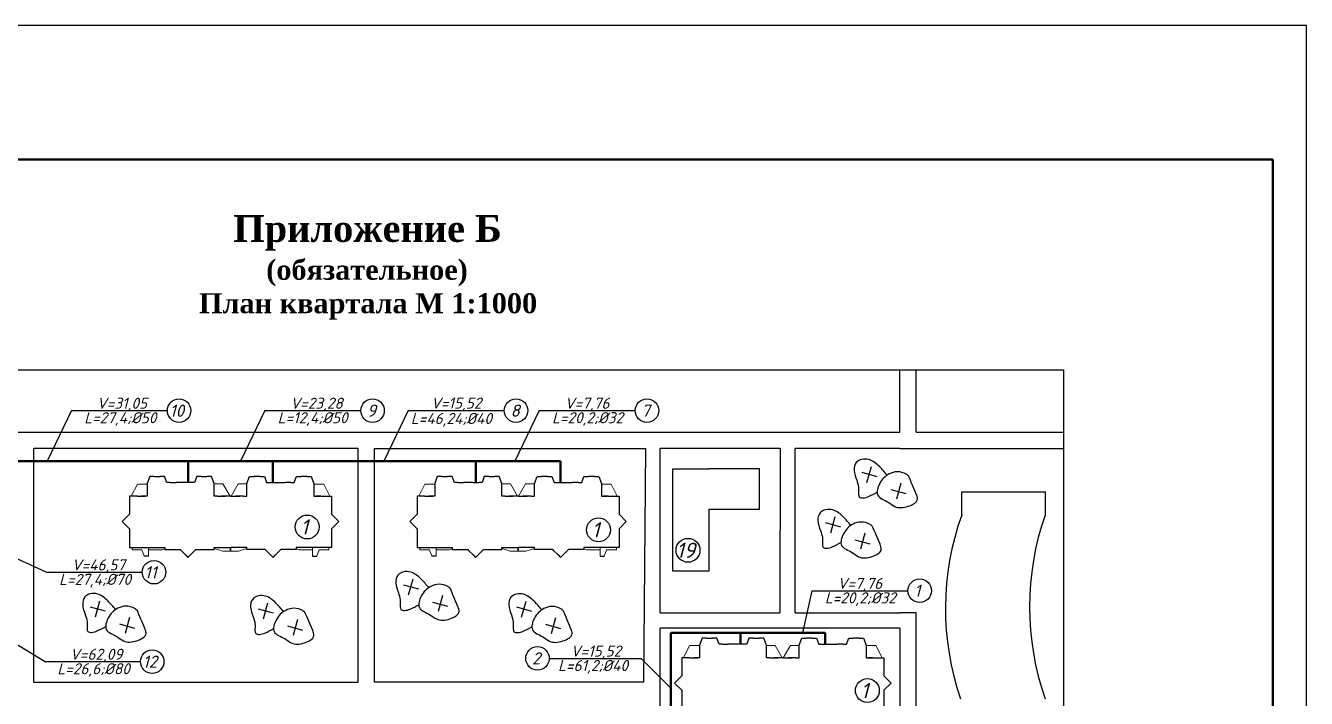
# Model space of a CAD drawing. Header units: millimetres. Extents: x -710977 to 10671, y -929782 to 89628.
# Drawn here: x 584.7 to 776.3, y 5001.6 to 5102.2 of the extents above; entities that cross this region are included whole.
import ezdxf

# ---------------------------------------------------------------- set-up
doc = ezdxf.new("R2010")
doc.units = ezdxf.units.MM
doc.header["$LTSCALE"] = 0.4
for name, color, linetype, lineweight in [('2', 5, 'Continuous', 50), ('5', 7, 'Continuous', 25), ('A-FLOR', 192, 'Continuous', 9), ('A-WALL', 113, 'Continuous', 9), ('газ', 7, 'Continuous', 40)]:
    doc.layers.add(name, color=color, linetype=linetype, lineweight=lineweight)
for name, color, linetype in [('VPORTS', 7, 'Continuous'), ('кварталыИнфо', 7, 'Continuous'), ('план', 7, 'Continuous')]:
    doc.layers.add(name, color=color, linetype=linetype)
doc.styles.add('1111', font='times.ttf', dxfattribs={"height": 3.5})
doc.styles.add('Курсив', font='isocpeui.ttf')
doc.styles.add('текстовый', font='isocpeui.ttf', dxfattribs={"height": 5})

msp = doc.modelspace()

# ---------------------------------------------------------------- linework, layer by layer
at = {"linetype": 'ByBlock'}
for p, q in [((532.967, 5050.768), (739.971, 5050.768)), ((739.971, 5050.768), (739.971, 4920.307))]:
    msp.add_line(p, q, dxfattribs=at)
at = {"color": 7, "lineweight": 25}
for p, q in [((603.96, 5034.791), (604.838, 5034.791)), ((606.35, 5033.914), (607.228, 5033.914)), ((610.993, 5034.791), (611.87, 5034.791)), ((619.773, 5034.791), (618.896, 5034.791)), ((624.415, 5033.914), (623.538, 5033.914)), ((626.806, 5034.791), (625.928, 5034.791)), ((646.974, 5034.791), (647.851, 5034.791)), ((649.364, 5033.914), (650.242, 5033.914)), ((654.006, 5034.791), (654.884, 5034.791)), ((662.787, 5034.791), (661.909, 5034.791)), ((667.429, 5033.914), (666.552, 5033.914)), ((669.82, 5034.791), (668.942, 5034.791)), ((606.433, 5023.894), (607.311, 5023.894)), ((608.041, 5023.701), (608.661, 5023.08)), ((609.392, 5023.093), (610.013, 5023.714)), ((610.885, 5023.894), (611.763, 5023.894)), ((619.881, 5023.894), (619.003, 5023.894)), ((621.374, 5023.093), (620.753, 5023.714)), ((622.725, 5023.701), (622.105, 5023.08)), ((624.333, 5023.894), (623.455, 5023.894)), ((649.447, 5023.894), (650.325, 5023.894)), ((651.054, 5023.701), (651.675, 5023.08)), ((652.406, 5023.093), (653.026, 5023.714)), ((653.899, 5023.894), (654.776, 5023.894)), ((662.895, 5023.894), (662.017, 5023.894)), ((664.388, 5023.093), (663.767, 5023.714)), ((665.739, 5023.701), (665.118, 5023.08)), ((667.346, 5023.894), (666.469, 5023.894)), ((686.572, 5010.637), (687.45, 5010.637)), ((693.605, 5010.637), (694.483, 5010.637)), ((702.386, 5010.637), (701.508, 5010.637)), ((709.418, 5010.637), (708.541, 5010.637)), ((688.963, 5009.76), (689.841, 5009.76)), ((707.028, 5009.76), (706.15, 5009.76))]:
    msp.add_line(p, q, dxfattribs=at)
at = {"color": 0, "lineweight": 50}
msp.add_lwpolyline([(771.315, 5082.229), (771.315, 4897.229), (484.315, 4897.229), (484.315, 5082.229)], close=True, dxfattribs=at)
at = {"color": 0, "ltscale": 0.5}
for centre in [(626.852, 5027.265), (670.419, 5026.837), (683.812, 5023.779), (710.645, 5002.802)]:
    msp.add_circle(centre, 1.788, dxfattribs=at)
at = {"layer": '2', "color": 0}
for p, q in [((581.932, 5037.106), (664.742, 5037.106)), ((609.057, 5033.914), (609.057, 5037.106)), ((621.709, 5033.914), (621.709, 5037.106)), ((652.07, 5033.914), (652.07, 5037.106)), ((664.742, 5037.106), (664.742, 5033.914)), ((681.267, 4925.512), (681.267, 5011.414)), ((681.267, 5011.414), (704.322, 5011.414)), ((691.669, 5009.76), (691.669, 5011.414)), ((704.322, 5009.76), (704.322, 5011.414))]:
    msp.add_line(p, q, dxfattribs=at)
at = {"layer": 'A-FLOR', "color": 0}
for p, q in [((601.448, 5033.687), (600.543, 5031.866)), ((602.913, 5033.68), (601.448, 5033.687)), ((614.249, 5033.694), (612.933, 5033.694)), ((615.31, 5031.866), (614.249, 5033.694)), ((615.456, 5031.866), (616.517, 5033.694)), ((616.517, 5033.694), (617.833, 5033.694)), ((627.853, 5033.68), (629.317, 5033.687)), ((629.317, 5033.687), (630.223, 5031.866)), ((644.462, 5033.687), (643.557, 5031.866)), ((645.927, 5033.68), (644.462, 5033.687)), ((657.263, 5033.694), (655.947, 5033.694)), ((658.324, 5031.866), (657.263, 5033.694)), ((658.47, 5031.866), (659.53, 5033.694)), ((659.53, 5033.694), (660.847, 5033.694)), ((670.867, 5033.68), (672.331, 5033.687)), ((672.331, 5033.687), (673.236, 5031.866)), ((600.664, 5024.187), (600.664, 5023.839)), ((600.664, 5023.839), (602.139, 5023.839)), ((602.139, 5023.839), (602.487, 5022.906)), ((603.107, 5022.906), (603.111, 5024.187)), ((603.11, 5023.835), (605.104, 5023.839)), ((605.104, 5023.839), (605.546, 5024.003)), ((612.933, 5024.059), (614.215, 5023.656)), ((614.215, 5023.656), (615.338, 5023.656)), ((616.55, 5023.656), (615.428, 5023.656)), ((617.833, 5024.059), (616.55, 5023.656)), ((625.662, 5023.839), (625.22, 5024.003)), ((627.656, 5023.835), (625.662, 5023.839)), ((627.659, 5022.906), (627.655, 5024.187)), ((628.627, 5023.839), (628.279, 5022.906)), ((630.102, 5023.839), (628.627, 5023.839)), ((630.102, 5024.187), (630.102, 5023.839)), ((643.678, 5024.187), (643.678, 5023.839)), ((643.678, 5023.839), (645.153, 5023.839)), ((645.153, 5023.839), (645.5, 5022.906)), ((646.121, 5022.906), (646.125, 5024.187)), ((646.124, 5023.835), (648.118, 5023.839)), ((648.118, 5023.839), (648.56, 5024.003)), ((655.947, 5024.059), (657.229, 5023.656)), ((657.229, 5023.656), (658.351, 5023.656)), ((659.564, 5023.656), (658.442, 5023.656)), ((660.847, 5024.059), (659.564, 5023.656)), ((668.676, 5023.839), (668.234, 5024.003)), ((670.67, 5023.835), (668.676, 5023.839)), ((670.672, 5022.906), (670.669, 5024.187)), ((671.64, 5023.839), (671.293, 5022.906)), ((673.116, 5023.839), (671.64, 5023.839)), ((673.116, 5024.187), (673.116, 5023.839)), ((684.061, 5009.533), (683.156, 5007.712)), ((685.525, 5009.526), (684.061, 5009.533)), ((696.862, 5009.54), (695.545, 5009.54)), ((697.922, 5007.712), (696.862, 5009.54)), ((698.068, 5007.712), (699.129, 5009.54)), ((699.129, 5009.54), (700.445, 5009.54)), ((710.465, 5009.526), (711.93, 5009.533)), ((711.93, 5009.533), (712.835, 5007.712))]:
    msp.add_line(p, q, dxfattribs=at)
at = {"layer": 'A-WALL', "lineweight": 25}
for p, q in [((603.298, 5034.791), (602.913, 5033.764)), ((602.913, 5033.764), (602.913, 5031.866)), ((603.96, 5034.791), (603.298, 5034.791)), ((605.526, 5034.791), (604.838, 5034.791)), ((605.855, 5033.914), (605.526, 5034.791)), ((606.35, 5033.914), (605.855, 5033.914)), ((608.618, 5033.914), (607.228, 5033.914)), ((609.99, 5033.914), (609.495, 5033.914)), ((610.319, 5034.791), (609.99, 5033.914)), ((610.993, 5034.791), (610.319, 5034.791)), ((612.548, 5034.791), (611.87, 5034.791)), ((612.933, 5033.764), (612.548, 5034.791)), ((612.933, 5031.866), (612.933, 5033.764)), ((617.833, 5033.764), (618.218, 5034.791)), ((617.833, 5031.866), (617.833, 5033.764)), ((618.218, 5034.791), (618.896, 5034.791)), ((619.773, 5034.791), (620.446, 5034.791)), ((620.446, 5034.791), (620.775, 5033.914)), ((620.775, 5033.914), (621.27, 5033.914)), ((622.148, 5033.914), (623.538, 5033.914)), ((624.415, 5033.914), (624.91, 5033.914)), ((624.91, 5033.914), (625.239, 5034.791)), ((625.239, 5034.791), (625.928, 5034.791)), ((626.806, 5034.791), (627.468, 5034.791)), ((627.468, 5034.791), (627.853, 5033.764)), ((627.853, 5033.764), (627.853, 5031.866)), ((646.312, 5034.791), (645.927, 5033.764)), ((645.927, 5033.764), (645.927, 5031.866)), ((646.974, 5034.791), (646.312, 5034.791)), ((648.54, 5034.791), (647.851, 5034.791)), ((648.869, 5033.914), (648.54, 5034.791)), ((649.364, 5033.914), (648.869, 5033.914)), ((651.632, 5033.914), (650.242, 5033.914)), ((653.004, 5033.914), (652.509, 5033.914)), ((653.333, 5034.791), (653.004, 5033.914)), ((654.006, 5034.791), (653.333, 5034.791)), ((655.561, 5034.791), (654.884, 5034.791)), ((655.947, 5033.764), (655.561, 5034.791)), ((655.947, 5031.866), (655.947, 5033.764)), ((660.847, 5033.764), (661.232, 5034.791)), ((660.847, 5031.866), (660.847, 5033.764)), ((661.232, 5034.791), (661.909, 5034.791)), ((662.787, 5034.791), (663.46, 5034.791)), ((663.46, 5034.791), (663.789, 5033.914)), ((663.789, 5033.914), (664.284, 5033.914)), ((665.162, 5033.914), (666.552, 5033.914)), ((667.429, 5033.914), (667.924, 5033.914)), ((667.924, 5033.914), (668.253, 5034.791)), ((668.253, 5034.791), (668.942, 5034.791)), ((669.82, 5034.791), (670.481, 5034.791)), ((670.481, 5034.791), (670.867, 5033.764)), ((670.867, 5033.764), (670.867, 5031.866)), ((600.28, 5031.866), (600.28, 5029.168)), ((601.45, 5031.866), (600.28, 5031.866)), ((602.913, 5031.866), (602.008, 5031.866)), ((613.445, 5031.866), (612.933, 5031.866)), ((615.383, 5031.866), (614.002, 5031.866)), ((615.383, 5031.866), (616.764, 5031.866)), ((617.321, 5031.866), (617.833, 5031.866)), ((627.853, 5031.866), (628.758, 5031.866)), ((628.868, 5031.866), (630.486, 5031.866)), ((630.486, 5031.866), (630.486, 5029.168)), ((643.294, 5031.866), (643.294, 5029.168)), ((644.464, 5031.866), (643.294, 5031.866)), ((645.927, 5031.866), (645.021, 5031.866)), ((656.459, 5031.866), (655.947, 5031.866)), ((658.397, 5031.866), (657.016, 5031.866)), ((658.397, 5031.866), (659.778, 5031.866)), ((660.335, 5031.866), (660.847, 5031.866)), ((670.867, 5031.866), (671.772, 5031.866)), ((671.882, 5031.866), (673.5, 5031.866)), ((673.5, 5031.866), (673.5, 5029.168)), ((600.28, 5029.168), (599.196, 5028.084)), ((630.486, 5029.168), (631.57, 5028.084)), ((643.294, 5029.168), (642.21, 5028.084)), ((673.5, 5029.168), (674.584, 5028.084)), ((599.196, 5028.084), (600.28, 5027)), ((631.57, 5028.084), (630.486, 5027)), ((642.21, 5028.084), (643.294, 5027)), ((674.584, 5028.084), (673.5, 5027)), ((600.28, 5027), (600.28, 5024.187)), ((630.486, 5027), (630.486, 5024.187)), ((643.294, 5027), (643.294, 5024.187)), ((673.5, 5027), (673.5, 5024.187)), ((600.28, 5024.187), (601.274, 5024.187)), ((601.983, 5024.187), (603.839, 5024.187)), ((604.397, 5024.187), (605.546, 5024.187)), ((605.546, 5024.187), (605.546, 5023.894)), ((605.546, 5023.894), (606.433, 5023.894)), ((607.311, 5023.894), (607.847, 5023.894)), ((607.847, 5023.894), (608.041, 5023.701)), ((610.013, 5023.714), (610.193, 5023.894)), ((610.193, 5023.894), (610.885, 5023.894)), ((611.763, 5023.894), (612.933, 5023.894)), ((612.933, 5023.894), (612.933, 5024.187)), ((612.933, 5024.187), (614.131, 5024.187)), ((614.24, 5024.187), (615.338, 5024.187)), ((616.525, 5024.187), (615.428, 5024.187)), ((617.833, 5024.187), (616.635, 5024.187)), ((617.833, 5023.894), (617.833, 5024.187)), ((619.003, 5023.894), (617.833, 5023.894)), ((620.573, 5023.894), (619.881, 5023.894)), ((620.753, 5023.714), (620.573, 5023.894)), ((622.919, 5023.894), (622.725, 5023.701)), ((623.455, 5023.894), (622.919, 5023.894)), ((625.22, 5023.894), (624.333, 5023.894)), ((626.369, 5024.187), (625.22, 5024.187)), ((625.22, 5024.187), (625.22, 5023.894)), ((628.328, 5024.187), (626.926, 5024.187)), ((630.486, 5024.187), (629.492, 5024.187)), ((643.294, 5024.187), (644.288, 5024.187)), ((644.997, 5024.187), (646.853, 5024.187)), ((647.41, 5024.187), (648.56, 5024.187)), ((648.56, 5024.187), (648.56, 5023.894)), ((648.56, 5023.894), (649.447, 5023.894)), ((650.325, 5023.894), (650.861, 5023.894)), ((650.861, 5023.894), (651.054, 5023.701)), ((653.026, 5023.714), (653.207, 5023.894)), ((653.207, 5023.894), (653.899, 5023.894)), ((654.776, 5023.894), (655.947, 5023.894)), ((655.947, 5023.894), (655.947, 5024.187)), ((655.947, 5024.187), (657.145, 5024.187)), ((657.254, 5024.187), (658.351, 5024.187)), ((659.539, 5024.187), (658.442, 5024.187)), ((660.847, 5024.187), (659.649, 5024.187)), ((660.847, 5023.894), (660.847, 5024.187)), ((662.017, 5023.894), (660.847, 5023.894)), ((663.587, 5023.894), (662.895, 5023.894)), ((663.767, 5023.714), (663.587, 5023.894)), ((665.932, 5023.894), (665.739, 5023.701)), ((666.469, 5023.894), (665.932, 5023.894)), ((668.234, 5023.894), (667.346, 5023.894)), ((669.383, 5024.187), (668.234, 5024.187)), ((668.234, 5024.187), (668.234, 5023.894)), ((671.342, 5024.187), (669.94, 5024.187)), ((673.5, 5024.187), (672.506, 5024.187)), ((685.911, 5010.637), (685.525, 5009.61)), ((686.572, 5010.637), (685.911, 5010.637)), ((688.139, 5010.637), (687.45, 5010.637)), ((688.468, 5009.76), (688.139, 5010.637)), ((692.932, 5010.637), (692.603, 5009.76)), ((693.605, 5010.637), (692.932, 5010.637)), ((695.16, 5010.637), (694.483, 5010.637)), ((695.545, 5009.61), (695.16, 5010.637)), ((700.445, 5009.61), (700.831, 5010.637)), ((700.831, 5010.637), (701.508, 5010.637)), ((702.386, 5010.637), (703.059, 5010.637)), ((703.059, 5010.637), (703.388, 5009.76)), ((707.523, 5009.76), (707.852, 5010.637)), ((707.852, 5010.637), (708.541, 5010.637)), ((709.418, 5010.637), (710.08, 5010.637)), ((710.08, 5010.637), (710.465, 5009.61)), ((685.525, 5009.61), (685.525, 5007.712)), ((688.963, 5009.76), (688.468, 5009.76)), ((691.23, 5009.76), (689.841, 5009.76)), ((692.603, 5009.76), (692.108, 5009.76)), ((695.545, 5007.712), (695.545, 5009.61)), ((700.445, 5007.712), (700.445, 5009.61)), ((703.388, 5009.76), (703.883, 5009.76)), ((704.761, 5009.76), (706.15, 5009.76)), ((707.028, 5009.76), (707.523, 5009.76)), ((710.465, 5009.61), (710.465, 5007.712)), ((682.893, 5007.712), (682.893, 5005.014)), ((684.063, 5007.712), (682.893, 5007.712)), ((685.525, 5007.712), (684.62, 5007.712)), ((696.057, 5007.712), (695.545, 5007.712)), ((697.995, 5007.712), (696.615, 5007.712)), ((697.995, 5007.712), (699.376, 5007.712)), ((699.933, 5007.712), (700.445, 5007.712)), ((710.465, 5007.712), (711.371, 5007.712)), ((711.48, 5007.712), (713.098, 5007.712)), ((713.098, 5007.712), (713.098, 5005.014)), ((682.893, 5005.014), (681.808, 5003.93)), ((713.098, 5005.014), (714.182, 5003.93)), ((681.808, 5003.93), (682.893, 5002.846)), ((682.893, 5002.846), (682.893, 5000.033)), ((714.182, 5003.93), (713.098, 5002.846)), ((713.098, 5002.846), (713.098, 5000.033))]:
    msp.add_line(p, q, dxfattribs=at)
at = {"layer": 'A-WALL'}
for p, q in [((615.338, 5024.187), (615.338, 5023.656)), ((615.338, 5023.656), (615.428, 5023.656)), ((615.428, 5024.187), (615.428, 5023.656)), ((658.351, 5024.187), (658.351, 5023.656)), ((658.351, 5023.656), (658.442, 5023.656)), ((658.442, 5024.187), (658.442, 5023.656))]:
    msp.add_line(p, q, dxfattribs=at)
at = {"layer": 'VPORTS'}
for p, q in [((601.45, 5031.866), (602.607, 5031.866)), ((613.445, 5031.866), (614.601, 5031.866)), ((617.321, 5031.866), (616.165, 5031.866)), ((628.868, 5031.866), (628.159, 5031.866)), ((644.464, 5031.866), (645.621, 5031.866)), ((656.459, 5031.866), (657.615, 5031.866)), ((660.335, 5031.866), (659.178, 5031.866)), ((671.882, 5031.866), (671.173, 5031.866)), ((601.274, 5024.187), (601.983, 5024.187)), ((603.839, 5024.187), (604.996, 5024.187)), ((613.532, 5024.187), (614.24, 5024.187)), ((614.131, 5024.187), (614.24, 5024.187)), ((617.234, 5024.187), (616.525, 5024.187)), ((616.635, 5024.187), (616.525, 5024.187)), ((626.926, 5024.187), (625.77, 5024.187)), ((629.492, 5024.187), (628.328, 5024.187)), ((644.288, 5024.187), (644.997, 5024.187)), ((646.853, 5024.187), (648.01, 5024.187)), ((656.545, 5024.187), (657.254, 5024.187)), ((657.145, 5024.187), (657.254, 5024.187)), ((660.248, 5024.187), (659.539, 5024.187)), ((659.649, 5024.187), (659.539, 5024.187)), ((669.94, 5024.187), (668.784, 5024.187)), ((672.506, 5024.187), (671.342, 5024.187)), ((684.063, 5007.712), (685.219, 5007.712)), ((696.057, 5007.712), (697.214, 5007.712)), ((699.933, 5007.712), (698.777, 5007.712)), ((711.48, 5007.712), (710.772, 5007.712))]:
    msp.add_line(p, q, dxfattribs=at)
at = {"layer": 'газ', "color": 0, "lineweight": 25, "ltscale": 0.08}
for p, q in [((591.576, 5044.668), (587.939, 5037.106)), ((591.576, 5044.668), (605.931, 5044.668)), ((620.516, 5044.668), (616.878, 5037.106)), ((620.516, 5044.668), (634.87, 5044.668)), ((641.977, 5044.668), (638.339, 5037.106)), ((641.977, 5044.668), (656.331, 5044.668)), ((661.558, 5044.668), (657.92, 5037.106)), ((661.558, 5044.668), (675.912, 5044.668)), ((587.821, 5020.499), (581.932, 5023.224)), ((587.821, 5020.499), (602.176, 5020.499)), ((702.361, 5017.734), (700.931, 5011.414)), ((702.361, 5017.734), (716.716, 5017.734)), ((587.555, 5007.136), (581.932, 5010.597)), ((587.555, 5007.136), (601.91, 5007.136)), ((663.058, 5007.617), (676.809, 5007.617)), ((676.809, 5007.617), (681.267, 5003.153))]:
    msp.add_line(p, q, dxfattribs=at)
for centre in [(607.688, 5044.668), (636.628, 5044.668), (658.089, 5044.668), (677.67, 5044.668), (603.933, 5020.499), (718.473, 5017.734), (603.667, 5007.136), (661.301, 5007.617)]:
    msp.add_circle(centre, 1.758, dxfattribs=at)
at = {"layer": 'кварталыИнфо', "ltscale": 0.12}
for p, q in [((715.511, 5041.422), (715.511, 5050.768)), ((716.473, 5050.768), (718.911, 5050.768)), ((717.949, 5041.422), (717.949, 5050.768)), ((532.967, 5041.422), (715.511, 5041.422)), ((717.949, 5041.422), (739.971, 5041.422)), ((634.481, 5038.984), (585.949, 5038.984)), ((585.949, 5004.037), (585.949, 5038.984)), ((634.481, 5004.037), (634.481, 5038.984)), ((636.919, 5004.037), (636.919, 5038.984)), ((636.919, 5038.984), (677.513, 5038.984)), ((677.202, 5004.037), (677.513, 5038.984)), ((679.64, 5014.414), (679.64, 5038.984)), ((697.576, 5038.984), (679.64, 5038.984)), ((697.576, 5038.984), (697.575, 5014.414)), ((715.511, 5038.984), (699.861, 5038.984)), ((699.861, 5014.414), (699.861, 5038.984)), ((715.511, 5038.984), (739.971, 5038.984)), ((609.495, 5033.914), (608.618, 5033.914)), ((621.27, 5033.914), (622.148, 5033.914)), ((651.632, 5033.914), (652.509, 5033.914)), ((664.284, 5033.914), (665.162, 5033.914)), ((603.107, 5022.906), (602.487, 5022.906)), ((608.661, 5023.08), (609.02, 5022.721)), ((609.02, 5022.721), (609.392, 5023.093)), ((621.374, 5023.093), (621.746, 5022.721)), ((621.746, 5022.721), (622.105, 5023.08)), ((627.659, 5022.906), (628.279, 5022.906)), ((646.121, 5022.906), (645.5, 5022.906)), ((651.675, 5023.08), (652.034, 5022.721)), ((652.034, 5022.721), (652.406, 5023.093)), ((664.388, 5023.093), (664.76, 5022.721)), ((664.76, 5022.721), (665.118, 5023.08)), ((670.672, 5022.906), (671.293, 5022.906)), ((679.64, 5014.414), (697.575, 5014.414)), ((699.861, 5014.414), (715.511, 5014.414)), ((717.949, 5014.414), (715.511, 5014.414)), ((717.949, 4982.388), (717.949, 5014.414)), ((679.64, 4997.356), (679.64, 5012.128)), ((715.511, 5012.128), (679.64, 5012.128)), ((715.511, 5012.128), (715.511, 4997.356)), ((692.108, 5009.76), (691.23, 5009.76)), ((703.883, 5009.76), (704.761, 5009.76)), ((585.949, 5004.037), (612.066, 5004.037)), ((612.066, 5004.037), (634.481, 5004.037)), ((677.202, 5004.037), (636.919, 5004.037))]:
    msp.add_line(p, q, dxfattribs=at)
msp.add_lwpolyline([(479.315, 5102.229), (479.315, 4892.229), (776.315, 4892.229), (776.315, 5102.229)], close=True, dxfattribs=at)
for points in [[(686.943, 5029.913), (686.943, 5020.678), (681.536, 5020.678), (681.536, 5035.976), (686.943, 5035.976)], [(686.943, 5029.913), (694.495, 5029.913), (694.495, 5035.976), (686.943, 5035.976)], [(724.757, 5029.055), (724.757, 5032.535), (737.245, 5032.535), (737.245, 5029.055)]]:
    msp.add_lwpolyline(points, dxfattribs=at)
for centre, start, end in [((763.603, 5015.085), 160.22111, 199.0955), ((776.174, 5015.317), 160.56316, 199.43684)]:
    msp.add_arc(centre, 41.282, start, end, dxfattribs=at)
at = {"layer": 'план', "color": 0}
for p, q in [((712.094, 5034.773), (709.851, 5035.393)), ((710.585, 5033.927), (711.248, 5036.325)), ((715.057, 5031.49), (715.72, 5033.888)), ((716.46, 5032.197), (714.217, 5032.817)), ((706.684, 5027.257), (704.442, 5027.878)), ((705.176, 5026.411), (705.839, 5028.809)), ((711.05, 5024.681), (708.808, 5025.301)), ((709.648, 5023.974), (710.311, 5026.372)), ((643.533, 5017.953), (641.29, 5018.573)), ((642.024, 5017.107), (642.687, 5019.505)), ((595.192, 5013.832), (595.855, 5016.23)), ((620.308, 5013.522), (620.971, 5015.92)), ((647.899, 5015.376), (645.656, 5015.997)), ((646.496, 5014.67), (647.159, 5017.068)), ((658.93, 5013.79), (659.593, 5016.188)), ((596.7, 5014.678), (594.458, 5015.298)), ((599.664, 5011.395), (600.327, 5013.793)), ((621.816, 5014.368), (619.574, 5014.988)), ((660.439, 5014.635), (658.196, 5015.256)), ((601.066, 5012.101), (598.824, 5012.722)), ((626.182, 5011.791), (623.94, 5012.411)), ((624.78, 5011.085), (625.443, 5013.483)), ((664.805, 5012.059), (662.562, 5012.679)), ((663.402, 5011.352), (664.065, 5013.75))]:
    msp.add_line(p, q, dxfattribs=at)
for points in [[(713.587, 5035.014), (712.444, 5036.298), (710.892, 5037.334), (709.797, 5037.361), (708.979, 5036.897), (708.66, 5035.744), (709.046, 5034.254), (709.319, 5033.202), (709.319, 5032.177), (709.428, 5031.755), (709.987, 5031.601), (710.8, 5031.812), (712.103, 5032.466)], [(716.795, 5034.92), (717.947, 5032.196), (718.136, 5031.468), (716.749, 5030.356), (714.75, 5030.336), (713.768, 5030.975), (712.197, 5032.025), (712.484, 5033.751), (713.912, 5035.204), (715.142, 5035.524), (716.451, 5035.162), (716.795, 5034.92)], [(708.178, 5027.498), (707.034, 5028.782), (705.483, 5029.818), (704.387, 5029.845), (703.57, 5029.382), (703.251, 5028.228), (703.637, 5026.738), (703.91, 5025.686), (703.91, 5024.661), (704.019, 5024.24), (704.578, 5024.085), (705.391, 5024.296), (706.694, 5024.95)], [(711.386, 5027.404), (712.538, 5024.68), (712.727, 5023.952), (711.34, 5022.84), (709.341, 5022.821), (708.359, 5023.459), (706.788, 5024.51), (707.075, 5026.235), (708.503, 5027.689), (709.733, 5028.008), (711.042, 5027.646), (711.386, 5027.404)], [(645.027, 5018.193), (643.883, 5019.477), (642.331, 5020.514), (641.236, 5020.541), (640.418, 5020.077), (640.099, 5018.923), (640.485, 5017.434), (640.758, 5016.382), (640.758, 5015.356), (640.867, 5014.935), (641.426, 5014.781), (642.239, 5014.991), (643.542, 5015.646)], [(648.234, 5018.1), (649.386, 5015.376), (649.575, 5014.648), (648.188, 5013.536), (646.189, 5013.516), (645.208, 5014.154), (643.636, 5015.205), (643.923, 5016.93), (645.351, 5018.384), (646.582, 5018.703), (647.89, 5018.341), (648.234, 5018.1)], [(598.194, 5014.918), (597.05, 5016.202), (595.499, 5017.239), (594.403, 5017.266), (593.586, 5016.802), (593.267, 5015.648), (593.653, 5014.159), (593.926, 5013.107), (593.926, 5012.081), (594.035, 5011.66), (594.594, 5011.506), (595.407, 5011.716), (596.71, 5012.371)], [(623.31, 5014.608), (622.166, 5015.892), (620.615, 5016.928), (619.519, 5016.955), (618.702, 5016.492), (618.383, 5015.338), (618.769, 5013.849), (619.042, 5012.797), (619.042, 5011.771), (619.151, 5011.35), (619.71, 5011.195), (620.523, 5011.406), (621.826, 5012.061)], [(661.933, 5014.876), (660.789, 5016.16), (659.237, 5017.196), (658.142, 5017.223), (657.324, 5016.76), (657.005, 5015.606), (657.392, 5014.116), (657.664, 5013.065), (657.664, 5012.039), (657.773, 5011.618), (658.332, 5011.463), (659.145, 5011.674), (660.448, 5012.329)], [(601.402, 5014.825), (602.554, 5012.101), (602.743, 5011.373), (601.356, 5010.261), (599.357, 5010.241), (598.375, 5010.879), (596.804, 5011.93), (597.091, 5013.656), (598.519, 5015.109), (599.749, 5015.428), (601.058, 5015.066), (601.402, 5014.825)], [(626.518, 5014.515), (627.67, 5011.79), (627.859, 5011.063), (626.472, 5009.95), (624.473, 5009.931), (623.491, 5010.569), (621.92, 5011.62), (622.207, 5013.345), (623.635, 5014.799), (624.865, 5015.118), (626.174, 5014.756), (626.518, 5014.515)], [(665.14, 5014.782), (666.292, 5012.058), (666.481, 5011.331), (665.095, 5010.218), (663.095, 5010.199), (662.114, 5010.837), (660.543, 5011.888), (660.829, 5013.613), (662.257, 5015.067), (663.488, 5015.386), (664.796, 5015.024), (665.14, 5014.782)]]:
    msp.add_spline(points, degree=3, dxfattribs=at)

# ---------------------------------------------------------------- texts
at = {"layer": '5', "color": 0, "style": 'текстовый'}
for s, height, p in [('1', 2.286, (625.851, 5026.132)), ('1', 2.286, (669.419, 5025.705)), ('19', 2.2855, (682.048, 5022.646)), ('1', 2.286, (709.645, 5001.669))]:
    msp.add_text(s, height=height, dxfattribs=at).set_placement(p)
at = {"layer": 'газ', "color": 0, "lineweight": 25, "ltscale": 0.08, "style": 'Курсив'}
for s, height, p in [('V=31,05', 1.6554, (595.382, 5044.937)), ('V=23,28', 1.6554, (624.321, 5044.937)), ('V=15,52', 1.6554, (645.362, 5044.964)), ('V=7,76', 1.6554, (665.363, 5044.937)), ('L=27,4;%%C50', 1.65538, (593.497, 5042.774)), ('10', 1.8222, (606.266, 5043.741)), ('L=12,4;%%C50', 1.65538, (622.436, 5042.774)), ('9', 1.822, (635.814, 5043.754)), ('8', 1.822, (657.275, 5043.754)), ('L=20,2;%%C32', 1.65538, (663.478, 5042.774)), ('7', 1.822, (676.856, 5043.754)), ('L=46,24;%%C40', 1.65538, (642.355, 5042.66)), ('V=46,57', 1.6554, (591.627, 5020.768)), ('L=27,4;%%C70', 1.65538, (589.742, 5018.605)), ('11', 1.8222, (602.511, 5019.572)), ('V=7,76', 1.6554, (706.167, 5018.003)), ('1', 1.822, (717.66, 5016.82)), ('L=20,2;%%C32', 1.65538, (704.282, 5015.84)), ('V=62,09', 1.6554, (591.361, 5007.405)), ('12', 1.8222, (602.245, 5006.209)), ('2', 1.822, (660.487, 5006.703)), ('V=15,52', 1.6554, (666.26, 5007.886)), ('L=26,6;%%C80', 1.65538, (589.476, 5005.242)), ('L=61,2;%%C40', 1.65538, (664.376, 5005.723))]:
    msp.add_text(s, height=height, dxfattribs=at).set_placement(p)
at = {"layer": 'газ', "lineweight": 70, "ltscale": 0.08, "insert": (499.315, 5082.229), "char_height": 5, "attachment_point": 1, "style": '1111'}
msp.add_mtext_dynamic_manual_height_columns('\\pi98.78985;{\\fTimes New Roman|b1|i0|c204|p18;\\P\\pi116.48081;\\H0.8x;Приложение Б\\P\\pi121.40711;\\H0.75x;(обязательное)\\P\\pi111.33955;План квартала М 1:1000}', width=271.99919, gutter_width=17.5, heights=[43.152], dxfattribs=at)

doc.saveas('drawing.dxf')
